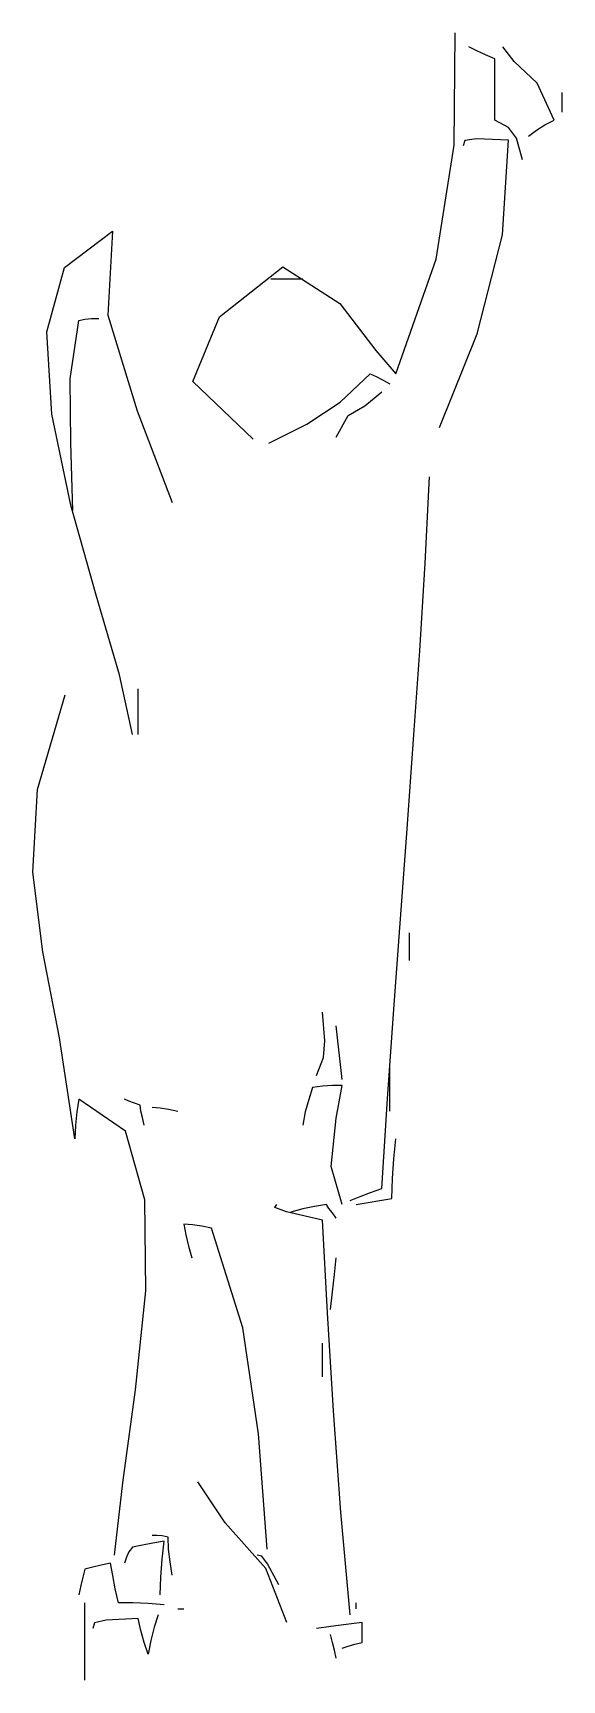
# Model space of a CAD drawing. Extents: x 9.88 to 10.28, y 0.01 to 1.24.
import ezdxf

# ---------------------------------------------------------------- set-up
doc = ezdxf.new("R2010")
doc.units = 0
doc.header["$LTSCALE"] = 0.000394
doc.layers.get('0').update_dxf_attribs({"linetype": 'CONTINUOUS'})

msp = doc.modelspace()

# ---------------------------------------------------------------- linework, layer by layer
for p, q in [((10.1977, 1.1579), (10.1983, 1.2419)), ((10.2147, 1.2286), (10.2087, 1.2315)), ((10.2211, 1.2256), (10.2147, 1.2286)), ((10.228, 1.2226), (10.2211, 1.2256)), ((10.228, 1.2077), (10.228, 1.2226)), ((10.2427, 1.2206), (10.234, 1.2315)), ((10.2599, 1.2044), (10.2427, 1.2206)), ((10.228, 1.1925), (10.228, 1.2077)), ((10.2726, 1.1766), (10.2599, 1.2044)), ((10.2785, 1.1929), (10.2785, 1.1974)), ((10.228, 1.1766), (10.228, 1.1925)), ((10.2785, 1.188), (10.2785, 1.1929)), ((10.2785, 1.1825), (10.2785, 1.188)), ((10.2384, 1.1712), (10.228, 1.1766)), ((10.2593, 1.1691), (10.2656, 1.1732)), ((10.2656, 1.1732), (10.2726, 1.1766)), ((10.2055, 1.1614), (10.2043, 1.1573)), ((10.2144, 1.1626), (10.2055, 1.1614)), ((10.2384, 1.1617), (10.2144, 1.1626)), ((10.2339, 1.0907), (10.2384, 1.1617)), ((10.2444, 1.1632), (10.2384, 1.1712)), ((10.2488, 1.1469), (10.2444, 1.1632)), ((10.2533, 1.1647), (10.2593, 1.1691)), ((10.1842, 1.0725), (10.1977, 1.1579)), ((9.9053, 1.0661), (9.9414, 1.0934)), ((9.9414, 1.0934), (9.9378, 1.0304)), ((10.2148, 1.0164), (10.2339, 1.0907)), ((9.8921, 1.018), (9.9053, 1.0661)), ((10.0215, 1.0292), (10.0691, 1.0667)), ((10.0691, 1.0667), (10.1119, 1.0393)), ((10.1538, 0.9865), (10.1842, 1.0725)), ((10.0602, 1.0578), (10.0677, 1.0578)), ((10.0677, 1.0578), (10.0755, 1.0578)), ((10.0755, 1.0578), (10.084, 1.0578)), ((10.1119, 1.0393), (10.1388, 1.004)), ((9.9097, 0.9827), (9.9162, 1.0266)), ((9.9162, 1.0266), (9.9207, 1.0276)), ((9.9207, 1.0276), (9.9255, 1.028)), ((9.9255, 1.028), (9.931, 1.0281)), ((9.9378, 1.0304), (9.9599, 0.9589)), ((10.0015, 0.9809), (10.0215, 1.0292)), ((9.8958, 0.9563), (9.8921, 1.018)), ((10.1865, 0.9464), (10.2148, 1.0164)), ((10.1388, 1.004), (10.1538, 0.9865)), ((9.9102, 0.9349), (9.9097, 0.9827)), ((10.0469, 0.9375), (10.0015, 0.9809)), ((10.1122, 0.9654), (10.1345, 0.9865)), ((10.1345, 0.9865), (10.139, 0.9846)), ((10.139, 0.9846), (10.1438, 0.982)), ((10.1438, 0.982), (10.1493, 0.9791)), ((10.087, 0.9487), (10.1122, 0.9654)), ((10.1181, 0.9554), (10.1306, 0.9626)), ((10.1306, 0.9626), (10.1434, 0.9731)), ((9.9102, 0.8882), (9.8958, 0.9563)), ((9.9599, 0.9589), (9.986, 0.89)), ((10.1092, 0.939), (10.1181, 0.9554)), ((10.0587, 0.9345), (10.087, 0.9487)), ((9.9117, 0.884), (9.9102, 0.9349)), ((10.1758, 0.8446), (10.179, 0.9093)), ((9.9292, 0.8207), (9.9102, 0.8882)), ((10.1718, 0.779), (10.1758, 0.8446)), ((9.9466, 0.761), (9.9292, 0.8207)), ((10.1672, 0.7125), (10.1718, 0.779)), ((9.9563, 0.7162), (9.9466, 0.761)), ((9.8852, 0.6751), (9.9058, 0.7459)), ((9.9607, 0.7395), (9.9607, 0.7504)), ((9.9607, 0.728), (9.9607, 0.7395)), ((9.9607, 0.7162), (9.9607, 0.728)), ((10.1623, 0.6455), (10.1672, 0.7125)), ((9.8817, 0.6132), (9.8852, 0.6751)), ((10.1573, 0.5781), (10.1623, 0.6455)), ((9.8892, 0.5534), (9.8817, 0.6132)), ((10.1523, 0.5106), (10.1573, 0.5781)), ((10.1642, 0.5613), (10.1642, 0.5677)), ((10.1642, 0.5543), (10.1642, 0.5613)), ((9.9017, 0.4891), (9.8892, 0.5534)), ((10.1642, 0.5469), (10.1642, 0.5543)), ((10.1007, 0.4867), (10.0988, 0.5083)), ((10.1476, 0.4432), (10.1523, 0.5106)), ((10.1107, 0.4845), (10.1092, 0.4979)), ((9.9132, 0.4133), (9.9017, 0.4891)), ((10.0995, 0.4744), (10.1007, 0.4867)), ((10.1122, 0.4712), (10.1107, 0.4845)), ((10.0944, 0.4608), (10.0995, 0.4744)), ((10.1137, 0.4578), (10.1122, 0.4712)), ((10.1493, 0.4574), (10.1493, 0.4682)), ((10.1493, 0.4459), (10.1493, 0.4574)), ((10.0914, 0.4519), (10.0885, 0.4429)), ((10.0988, 0.4529), (10.0914, 0.4519)), ((10.1063, 0.4533), (10.0988, 0.4529)), ((10.1137, 0.4534), (10.1063, 0.4533)), ((10.1091, 0.4289), (10.1137, 0.4534)), ((10.1493, 0.434), (10.1493, 0.4459)), ((9.9147, 0.4336), (9.9136, 0.4236)), ((9.9162, 0.443), (9.9147, 0.4336)), ((9.951, 0.419), (9.9162, 0.443)), ((9.9537, 0.4415), (9.9503, 0.443)), ((9.9578, 0.44), (9.9537, 0.4415)), ((9.9622, 0.4385), (9.9578, 0.44)), ((9.9627, 0.434), (9.9622, 0.4385)), ((9.9638, 0.4292), (9.9627, 0.434)), ((9.9711, 0.437), (9.9771, 0.4366)), ((9.9771, 0.4366), (9.9834, 0.4355)), ((9.9834, 0.4355), (9.9904, 0.434)), ((10.0859, 0.4336), (10.084, 0.4236)), ((10.0885, 0.4429), (10.0859, 0.4336)), ((10.1434, 0.3761), (10.1476, 0.4432)), ((9.9136, 0.4236), (9.9132, 0.4133)), ((9.9652, 0.4236), (9.9638, 0.4292)), ((10.1054, 0.3926), (10.1091, 0.4289)), ((9.9657, 0.3676), (9.951, 0.419)), ((10.1524, 0.3984), (10.1538, 0.4133)), ((10.1513, 0.3836), (10.1524, 0.3984)), ((10.1137, 0.3642), (10.1054, 0.3926)), ((10.1508, 0.3687), (10.1513, 0.3836)), ((10.1271, 0.3702), (10.1349, 0.3732)), ((10.1349, 0.3732), (10.1434, 0.3761)), ((9.9663, 0.2995), (9.9657, 0.3676)), ((10.063, 0.3618), (10.0647, 0.3642)), ((10.0718, 0.3587), (10.063, 0.3618)), ((10.0988, 0.3524), (10.0718, 0.3587)), ((10.084, 0.3608), (10.0751, 0.3583)), ((10.0929, 0.3627), (10.084, 0.3608)), ((10.1018, 0.3642), (10.0929, 0.3627)), ((10.1037, 0.3612), (10.1018, 0.3642)), ((10.1063, 0.3579), (10.1037, 0.3612)), ((10.1196, 0.3672), (10.1271, 0.3702)), ((10.1241, 0.3642), (10.133, 0.3657)), ((10.133, 0.3657), (10.1419, 0.3672)), ((10.1419, 0.3672), (10.1508, 0.3687)), ((9.9949, 0.3494), (9.9964, 0.3415)), ((10.0013, 0.349), (9.9949, 0.3494)), ((10.0083, 0.3479), (10.0013, 0.349)), ((10.0157, 0.3464), (10.0083, 0.3479)), ((10.039, 0.2718), (10.0157, 0.3464)), ((10.1025, 0.283), (10.0988, 0.3524)), ((10.1092, 0.3539), (10.1063, 0.3579)), ((9.9964, 0.3415), (9.9983, 0.333)), ((9.9983, 0.333), (10.0008, 0.3241)), ((10.1078, 0.3118), (10.1092, 0.3241)), ((10.1063, 0.2988), (10.1078, 0.3118)), ((9.9587, 0.2253), (9.9663, 0.2995)), ((10.1048, 0.2855), (10.1063, 0.2988)), ((10.0508, 0.1923), (10.039, 0.2718)), ((10.107, 0.2096), (10.1025, 0.283)), ((10.0988, 0.2524), (10.0988, 0.2603)), ((10.0988, 0.2439), (10.0988, 0.2524)), ((10.0988, 0.235), (10.0988, 0.2439)), ((9.949, 0.1557), (9.9587, 0.2253)), ((10.1126, 0.1337), (10.107, 0.2096)), ((10.0573, 0.1058), (10.0508, 0.1923)), ((9.9429, 0.1014), (9.949, 0.1557)), ((10.0259, 0.1257), (10.0053, 0.1563)), ((10.0564, 0.0914), (10.0259, 0.1257)), ((10.1196, 0.0568), (10.1126, 0.1337)), ((9.9745, 0.1162), (9.9711, 0.1162)), ((9.98, 0.1118), (9.9716, 0.1103)), ((9.9786, 0.1158), (9.9745, 0.1162)), ((9.983, 0.1148), (9.9786, 0.1158)), ((9.9786, 0.0984), (9.98, 0.1118)), ((9.9834, 0.1058), (9.983, 0.1148)), ((9.9519, 0.0998), (9.9503, 0.0954)), ((9.9537, 0.1039), (9.9519, 0.0998)), ((9.9563, 0.1073), (9.9537, 0.1039)), ((9.9638, 0.1088), (9.9563, 0.1073)), ((9.9716, 0.1103), (9.9638, 0.1088)), ((9.9845, 0.0965), (9.9834, 0.1058)), ((10.0534, 0.1006), (10.0498, 0.1014)), ((10.0576, 0.0948), (10.0534, 0.1006)), ((9.9206, 0.091), (9.9191, 0.085)), ((9.9266, 0.0925), (9.9206, 0.091)), ((9.9329, 0.094), (9.9266, 0.0925)), ((9.9399, 0.0954), (9.9329, 0.094)), ((9.9415, 0.0861), (9.9399, 0.0954)), ((9.9775, 0.085), (9.9786, 0.0984)), ((9.986, 0.0865), (9.9845, 0.0965)), ((10.0721, 0.0509), (10.0564, 0.0914)), ((10.0662, 0.0791), (10.0576, 0.0948)), ((9.9177, 0.0787), (9.9162, 0.0717)), ((9.9191, 0.085), (9.9177, 0.0787)), ((9.9433, 0.0761), (9.9415, 0.0861)), ((9.9459, 0.0657), (9.9433, 0.0761)), ((9.9771, 0.0717), (9.9775, 0.085)), ((9.9206, 0.0464), (9.9206, 0.0657)), ((9.9567, 0.0657), (9.9459, 0.0657)), ((9.9682, 0.0653), (9.9567, 0.0657)), ((9.98, 0.0643), (9.9682, 0.0653)), ((10.1241, 0.0643), (10.1241, 0.0657)), ((10.1241, 0.0628), (10.1241, 0.0643)), ((10.1241, 0.0613), (10.1241, 0.0628)), ((9.9278, 0.0507), (9.9266, 0.0464)), ((9.9367, 0.0526), (9.9278, 0.0507)), ((9.9607, 0.0539), (9.9367, 0.0526)), ((9.9627, 0.045), (9.9607, 0.0539)), ((9.9756, 0.0568), (9.9727, 0.0475)), ((9.9904, 0.0613), (9.9919, 0.0613)), ((9.9919, 0.0613), (9.9934, 0.0613)), ((9.9934, 0.0613), (9.9949, 0.0613)), ((10.1167, 0.0494), (10.1052, 0.0479)), ((10.1285, 0.0509), (10.1167, 0.0494)), ((10.1285, 0.0464), (10.1285, 0.0509)), ((9.9206, 0.0271), (9.9206, 0.0464)), ((9.9652, 0.036), (9.9627, 0.045)), ((9.9701, 0.0375), (9.9682, 0.0271)), ((9.9727, 0.0475), (9.9701, 0.0375)), ((10.1052, 0.0479), (10.0944, 0.0464)), ((10.1063, 0.036), (10.1048, 0.042)), ((10.1285, 0.0415), (10.1285, 0.0464)), ((10.1285, 0.036), (10.1285, 0.0415)), ((9.9206, 0.0256), (9.9206, 0.0271)), ((9.9206, 0.0078), (9.9206, 0.0271)), ((9.9206, 0.0242), (9.9206, 0.0256)), ((9.9682, 0.0271), (9.9652, 0.036)), ((10.1078, 0.0301), (10.1063, 0.036)), ((10.1092, 0.0242), (10.1078, 0.0301)), ((10.1137, 0.0316), (10.1182, 0.0331)), ((10.1182, 0.0331), (10.123, 0.0346)), ((10.123, 0.0346), (10.1285, 0.036)), ((9.9206, 0.0227), (9.9206, 0.0242))]:
    msp.add_line(p, q)

doc.saveas('drawing.dxf')
